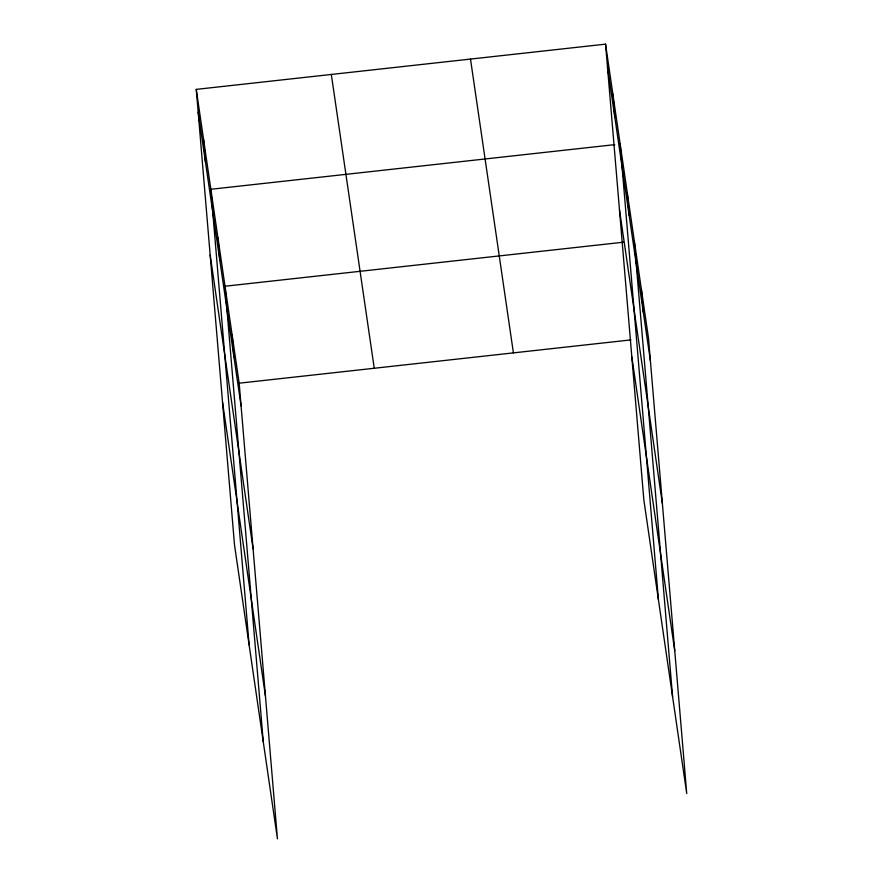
<?xml version="1.0" encoding="UTF-8"?>
<svg xmlns="http://www.w3.org/2000/svg" width="883" height="883" viewBox="0 0 883 883"><rect width="100%" height="100%" fill="white"/><g stroke="black" fill="none" stroke-linecap="round" stroke-linejoin="round"><path stroke-width="1.32" d="M196.258 89.382L239.172 383.189L277.439 838.85L234.525 545.043L196.258 89.382L605.561 44.15L648.475 337.957L686.742 793.618L643.828 499.811L605.561 44.15M614.756 144.646L210.849 189.282L249.116 644.932M623.508 242.196L225.01 286.235L263.277 741.897M239.172 383.189L630.915 339.9M607.482 66.953L650.396 360.761M619.469 209.801L662.393 503.608M631.831 356.964L674.744 650.771M470.496 59.073L513.409 352.88M331.324 74.459L374.249 368.266M198.178 112.185L241.092 405.992M210.165 255.032L253.09 548.84M222.527 402.195L265.441 696.014M641.4 289.481L643.31 312.284M634.314 241.004L672.581 696.665M627.239 192.527L629.149 215.331M620.153 144.039L658.42 599.7M612.857 94.095L614.778 116.898M232.097 334.712L234.006 357.516M217.935 237.759L219.845 260.562M203.554 139.326L205.474 162.141"/></g></svg>
